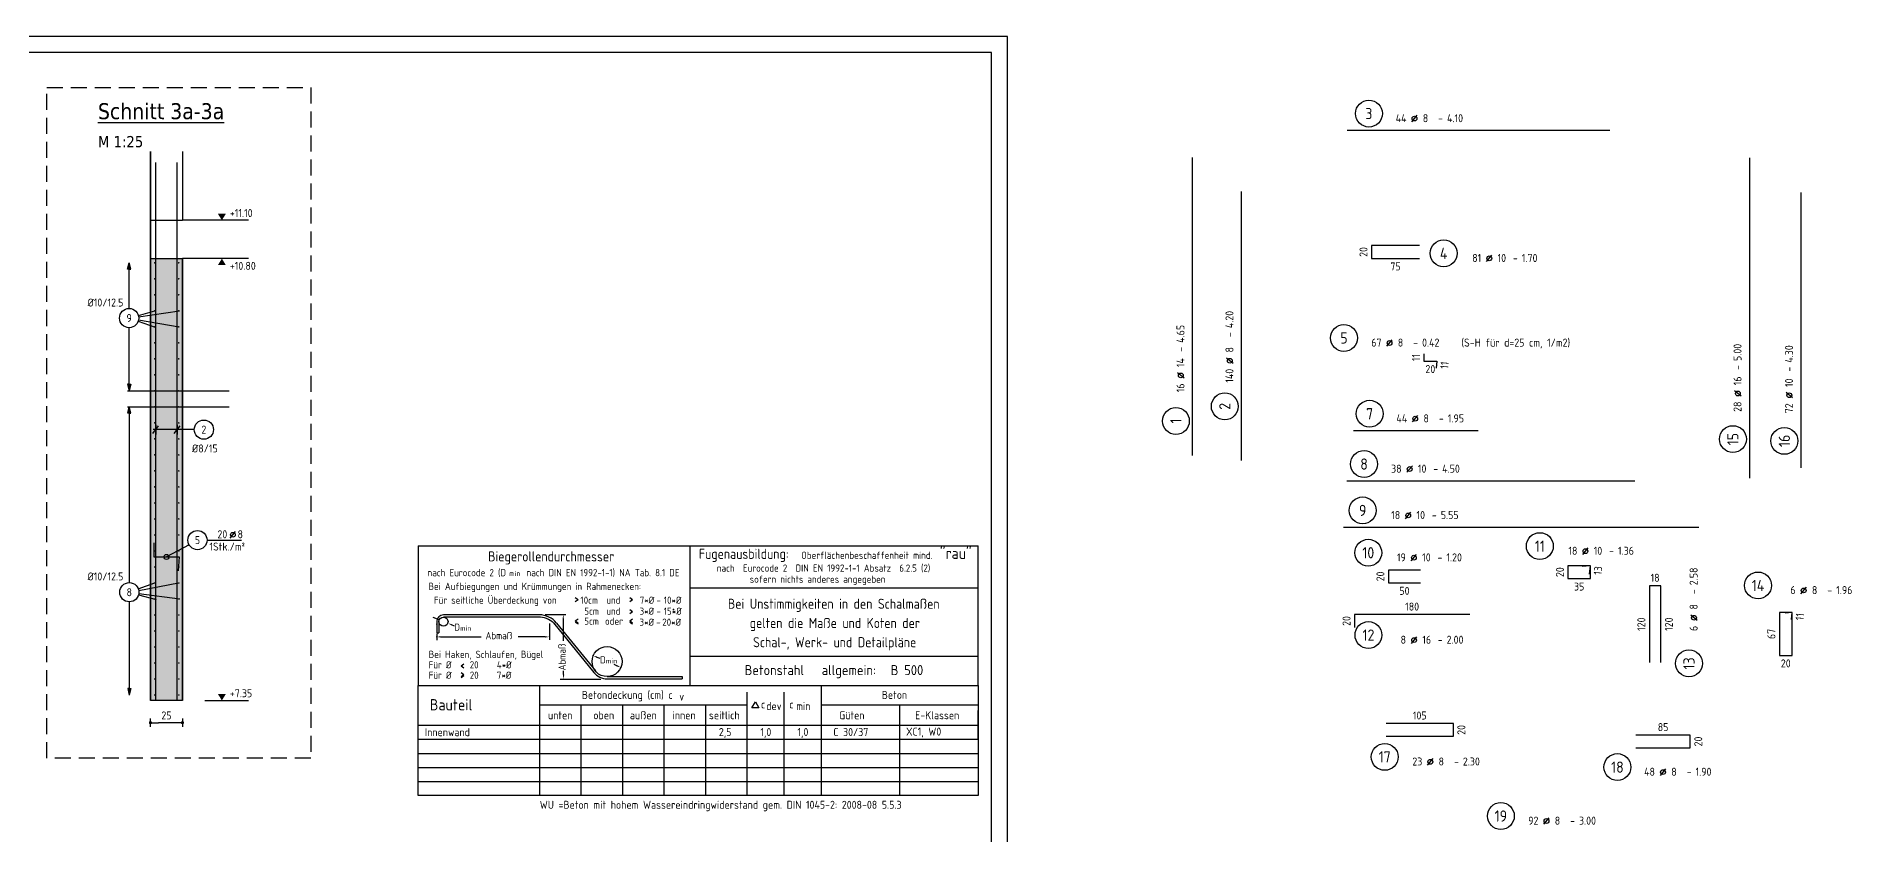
# Model space of a CAD drawing. Extents: x 0 to 70.7, y 1.4 to 34.4.
# Drawn here: x 42.38 to 70.74, y 18.64 to 31.11 of the extents above; entities that cross this region are included whole.
import ezdxf
from ezdxf.enums import TextEntityAlignment as Align

# ---------------------------------------------------------------- set-up
doc = ezdxf.new("R2010")
doc.units = 0
doc.header["$LTSCALE"] = 0.5
for name, pattern in [('AUSGEZOGEN', [1000.01, 1000, 0.01]), ('DASHED', [0.75, 0.5, -0.25]), ('STRICHLINIE', [0.75, 0.5, -0.25])]:
    doc.linetypes.add(name, pattern=pattern)
for name, color, linetype in [('AFU', 7, 'Continuous'), ('BETON', 7, 'Continuous'), ('DETAIL', 7, 'Continuous'), ('grau_mittel', 7, 'Continuous'), ('HILFE', 7, 'Continuous'), ('koten', 7, 'Continuous'), ('MASSE', 7, 'Continuous'), ('RAHMEN', 7, 'Continuous'), ('RND', 7, 'Continuous'), ('RND-1', 7, 'Continuous'), ('TEXT', 7, 'Continuous')]:
    doc.layers.add(name, color=color, linetype=linetype)
doc.layers.add('NOPLOT', color=7, linetype='Continuous', plot=False)
doc.styles.add('helv', font='tahoma.ttf')
doc.styles.add('txt', font='isocp.shx')
doc.linetypes.add('AFU_50K', pattern='A,0.15,["/",Standard,S=0.2,R=0,X=-0.01,Y=-0.1],0.07,["/",Standard,S=0.2,R=0,X=-0.01,Y=-0.1],0.15', length=0.37)
doc.dimstyles.new('DOT_I', dxfattribs={"dimscale": 0.5, "dimtxt": 0.25, "dimasz": 0.25, "dimexe": 0.1, "dimexo": 0.3, "dimgap": 0.1, "dimtad": 1, "dimdec": 3, "dimzin": 3, "dimtxsty": 'txt', "dimblk": 'DOT', "dimblk1": 'DOT', "dimblk2": 'DOT', "dimsah": 1, "dimcen": 0.1, "dimse1": 1, "dimse2": 1, "dimazin": 0, "dimtfac": 1, "dimtdec": 4, "dimtix": 1, "dimtmove": 2, "dimatfit": 3, "dimfxl": 0, "dimtvp": 1, "dimtolj": 1, "dimtzin": 0, "dimarcsym": 0})

# ---------------------------------------------------------------- blocks, each defined once
blk = doc.blocks.new('RND_AUSZ')
at = {"layer": 'RND', "color": 7, "linetype": 'Continuous'}
blk.add_line((1.341, 0.262), (1.509, 0.466), dxfattribs=at)
at = {"layer": 'RND', "color": 1, "linetype": 'Continuous'}
blk.add_circle((0, 0.52), 0.42, dxfattribs=at)
at = {"layer": 'RND', "color": 7, "linetype": 'Continuous'}
blk.add_circle((1.425, 0.364), 0.075, dxfattribs=at)
at = {"layer": 'RND', "color": 7, "linetype": 'Continuous', "style": 'txt'}
blk.add_text('-', height=0.25, dxfattribs=at).set_placement((2.163, 0.25))
at = {"layer": 'RND', "color": 1, "linetype": 'Continuous', "style": 'txt'}
blk.add_attdef('POS', text='', height=0.35, dxfattribs=at).set_placement((0, 0.52), align=Align.MIDDLE)
at = {"layer": 'RND', "color": 7, "linetype": 'Continuous', "style": 'txt'}
for tag, p in [('WIEOFT', (-0.536, 0.25)), ('STK', (1.174, 0.25))]:
    blk.add_attdef(tag, text='', height=0.25, dxfattribs=at).set_placement(p, align=Align.RIGHT)
for tag, p in [('DS', (1.683, 0.25)), ('LANG', (2.441, 0.25)), ('TEXT', (3.669, 0.25))]:
    blk.add_attdef(tag, p, '', height=0.25, dxfattribs=at)
blk = doc.blocks.new('okrd_o')
at = {"layer": 'koten', "color": 7, "linetype": 'Continuous'}
blk.add_solid([(-0.125, 0.202), (0.125, 0.202), (0, 0)], dxfattribs=at)
at = {"layer": 'koten', "style": 'txt'}
blk.add_attdef('OKRD', (0.25, 0.1), '', height=0.25, dxfattribs=at)
blk = doc.blocks.new('DOT')
at = {"layer": 'MASSE', "color": 7, "linetype": 'Continuous'}
for p, q in [((0, 0), (-1, 0)), ((0, 0.54), (0, -0.54))]:
    blk.add_line(p, q, dxfattribs=at)
at = {"layer": 'MASSE', "color": 7, "linetype": 'Continuous', "const_width": 0.2}
blk.add_lwpolyline([(-0.1, 0, 1), (0.1, 0, 1)], format="xyb", close=True, dxfattribs=at)
blk = doc.blocks.new('*D19')
at = {"layer": 'Defpoints', "color": 0, "linetype": 'AUSGEZOGEN', "transparency": 16777216}
for p in [(44.164, 20.388), (44.164, 20.388), (44.664, 20.388)]:
    blk.add_point(p, dxfattribs=at)
at = {"layer": 'MASSE', "color": 0, "linetype": 'AUSGEZOGEN', "lineweight": -2, "transparency": 16777216}
blk.add_line((44.539, 20.388), (44.289, 20.388), dxfattribs=at)
at = {"layer": 'MASSE', "color": 0, "linetype": 'AUSGEZOGEN', "lineweight": -2, "transparency": 16777216, "xscale": 0.125, "yscale": 0.125, "zscale": 0.125, "rotation": 180}
blk.add_blockref('DOT', (44.164, 20.388), dxfattribs=at)
at = {"layer": 'MASSE', "color": 0, "linetype": 'AUSGEZOGEN', "lineweight": -2, "transparency": 16777216, "xscale": 0.125, "yscale": 0.125, "zscale": 0.125}
blk.add_blockref('DOT', (44.664, 20.388), dxfattribs=at)
at = {"layer": 'MASSE', "color": 0, "linetype": 'AUSGEZOGEN', "transparency": 16777216, "insert": (44.414, 20.501), "char_height": 0.125, "attachment_point": 5, "style": 'txt'}
blk.add_mtext('\\A1;25', dxfattribs=at)
blk = doc.blocks.new('okrd_u')
at = {"layer": 'koten', "color": 7, "linetype": 'Continuous'}
blk.add_solid([(-0.125, -0.202), (0.125, -0.202), (0, 0)], dxfattribs=at)
at = {"layer": 'koten', "style": 'txt'}
blk.add_attdef('OKRD', (0.25, -0.35), '', height=0.25, dxfattribs=at)
blk = doc.blocks.new('RND_LEI')
at = {"layer": 'RND', "color": 7, "linetype": 'Continuous'}
blk.add_line((1.022, 0.066), (1.19, 0.27), dxfattribs=at)
for centre, radius in [((0, 0), 0.3), ((1.106, 0.168), 0.075)]:
    blk.add_circle(centre, radius, dxfattribs=at)
at = {"layer": 'RND', "color": 7, "linetype": 'Continuous', "style": 'txt'}
blk.add_attdef('POSL', text='', height=0.25, dxfattribs=at).set_placement((0, 0), align=Align.MIDDLE)
blk.add_attdef('ANZ', text='', height=0.25, dxfattribs=at).set_placement((0.931, 0.057), align=Align.RIGHT)
for tag, p in [('DUM', (1.253, 0.057)), ('ABSTD', (1.674, 0.057)), ('POSTXT', (0.374, -0.327))]:
    blk.add_attdef(tag, p, '', height=0.25, dxfattribs=at)
blk = doc.blocks.new('Pfeillinie')
at = {"layer": 'TEXT', "linetype": 'Continuous'}
blk.add_hatch(color=7, dxfattribs=at).paths.add_polyline_path([(0, 0), (-0.8, 0.2), (-0.8, 0), (-0.8, -0.2)])
at = {"layer": 'TEXT', "color": 7, "linetype": 'Continuous'}
for p, q in [((-0.8, 0), (-0.8, 0.2)), ((-0.8, 0.2), (0, 0)), ((-0.8, 0), (-0.8, -0.2)), ((-0.8, -0.2), (0, 0))]:
    blk.add_line(p, q, dxfattribs=at)
blk = doc.blocks.new('RND_HIN')
at = {"layer": 'RND', "color": 7, "linetype": 'Continuous'}
blk.add_circle((0, 0), 0.3, dxfattribs=at)
at = {"layer": 'RND', "color": 7, "linetype": 'Continuous', "style": 'txt'}
blk.add_attdef('POSI', text='', height=0.25, dxfattribs=at).set_placement((0, 0), align=Align.MIDDLE)
blk = doc.blocks.new('lei_gre')
at = {"layer": 'RND', "color": 7, "linetype": 'Continuous'}
for p, q in [((-0.09, -0.12), (0.09, 0.12)), ((0, 0.15), (0, -0.15))]:
    blk.add_line(p, q, dxfattribs=at)
blk = doc.blocks.new('A1-19-0')
at = {"layer": 'RAHMEN'}
for p, q in [((103.1, 59.4), (0, 59.4)), ((103.1, 0), (103.1, 59.4))]:
    blk.add_line(p, q, dxfattribs=at)
at = {"layer": 'RAHMEN', "color": 5}
for p, q in [((102.6, 58.9), (2, 58.9)), ((102.6, 0.5), (102.6, 58.9))]:
    blk.add_line(p, q, dxfattribs=at)

msp = doc.modelspace()

# ---------------------------------------------------------------- hatches: boundary and pattern name
at = {"layer": 'grau_mittel'}
msp.add_hatch(color=61, dxfattribs=at).paths.add_polyline_path([(44.664, 27.635), (44.164, 27.635), (44.164, 20.735), (44.664, 20.735)])

# ---------------------------------------------------------------- linework, layer by layer
at = {"layer": 'AFU', "color": 8, "linetype": 'AFU_50K'}
for p, q in [((44.164, 28.235), (44.664, 28.235)), ((44.164, 27.635), (44.664, 27.635)), ((44.664, 20.735), (44.164, 20.735))]:
    msp.add_line(p, q, dxfattribs=at)
at = {"layer": 'BETON', "color": 6, "linetype": 'AUSGEZOGEN', "lineweight": 35}
for p, q in [((44.164, 29.308), (44.164, 20.735)), ((44.664, 27.635), (44.664, 20.735))]:
    msp.add_line(p, q, dxfattribs=at)
at = {"layer": 'BETON', "color": 6, "linetype": 'AUSGEZOGEN'}
for p, q in [((44.664, 29.309), (44.664, 28.235)), ((45.696, 27.635), (44.664, 27.635))]:
    msp.add_line(p, q, dxfattribs=at)
at = {"layer": 'BETON', "color": 6, "linetype": 'AUSGEZOGEN', "lineweight": 25}
msp.add_line((45.696, 28.235), (44.664, 28.235), dxfattribs=at)
at = {"layer": 'DETAIL', "color": 102, "linetype": 'STRICHLINIE'}
msp.add_lwpolyline([(42.543, 19.833), (42.543, 30.307), (46.668, 30.307), (46.668, 19.833)], close=True, dxfattribs=at)
at = {"layer": 'HILFE', "color": 102, "linetype": 'AUSGEZOGEN'}
msp.add_line((45.013, 20.735), (45.696, 20.735), dxfattribs=at)
at = {"layer": 'NOPLOT', "color": 191, "linetype": 'Continuous'}
for points in [[(43.804, 25.573), (45.395, 25.573)], [(43.804, 25.323), (45.395, 25.323)]]:
    msp.add_lwpolyline(points, dxfattribs=at)
at = {"layer": 'RAHMEN', "color": 5, "linetype": 'Continuous'}
for p, q in [((48.347, 23.15), (57.097, 23.15)), ((48.347, 23.15), (48.347, 20.971)), ((52.596, 20.971), (52.596, 23.15)), ((57.097, 20.971), (57.097, 23.15)), ((57.097, 20.118), (57.097, 20.58))]:
    msp.add_line(p, q, dxfattribs=at)
at = {"layer": 'RAHMEN', "color": 7, "linetype": 'AUSGEZOGEN'}
for p, q in [((52.596, 22.493), (57.097, 22.493)), ((50.845, 22.308), (50.801, 22.338)), ((50.845, 22.308), (50.801, 22.277)), ((51.695, 22.308), (51.651, 22.338)), ((51.695, 22.308), (51.651, 22.277)), ((51.695, 22.118), (51.651, 22.148)), ((50.801, 21.98), (50.845, 22.01)), ((50.801, 21.98), (50.845, 21.949)), ((50.801, 21.96), (50.845, 21.93)), ((51.695, 22.118), (51.651, 22.087)), ((51.651, 21.98), (51.695, 22.01)), ((51.651, 21.98), (51.695, 21.949)), ((51.651, 21.96), (51.695, 21.93)), ((49.016, 21.277), (49.06, 21.308)), ((49.016, 21.277), (49.06, 21.246)), ((52.596, 21.429), (57.097, 21.429)), ((49.06, 21.136), (49.016, 21.167)), ((49.06, 21.136), (49.016, 21.106)), ((49.06, 21.117), (49.016, 21.086)), ((48.347, 20.349), (57.097, 20.349)), ((48.347, 20.129), (57.097, 20.129)), ((48.347, 19.909), (57.097, 19.909)), ((48.347, 19.689), (57.097, 19.689)), ((48.347, 19.469), (57.097, 19.469))]:
    msp.add_line(p, q, dxfattribs=at)
at = {"layer": 'RAHMEN', "color": 7, "linetype": 'Continuous'}
for p, q in [((48.676, 21.992), (48.583, 22.028)), ((48.636, 21.966), (48.636, 21.789)), ((48.671, 21.966), (48.671, 21.789)), ((50.238, 22.072), (48.742, 22.072)), ((50.225, 22.037), (48.742, 22.037)), ((48.862, 21.92), (48.909, 21.902)), ((50.329, 22.076), (50.655, 22.076)), ((50.396, 21.936), (50.396, 21.683)), ((50.46, 21.947), (51.09, 21.172)), ((50.509, 21.943), (51.115, 21.197)), ((50.613, 22.008), (50.613, 21.667)), ((48.636, 21.789), (48.671, 21.789)), ((48.636, 21.777), (48.636, 21.677)), ((48.704, 21.728), (49.332, 21.728)), ((50.328, 21.728), (49.91, 21.728)), ((51.188, 21.389), (51.144, 21.408)), ((51.45, 21.276), (51.409, 21.294)), ((50.566, 21.07), (51.2, 21.07)), ((50.618, 21.138), (50.618, 21.197)), ((51.3, 21.108), (52.469, 21.108)), ((51.3, 21.072), (52.469, 21.072)), ((52.469, 21.108), (52.469, 21.072)), ((50.247, 19.275), (50.247, 20.971)), ((53.486, 19.249), (53.486, 20.862)), ((54.066, 19.249), (54.066, 20.862)), ((54.645, 19.249), (54.645, 20.971)), ((50.895, 19.249), (50.895, 20.669)), ((51.543, 19.249), (51.543, 20.669)), ((52.191, 19.249), (52.191, 20.669)), ((52.839, 19.249), (52.839, 20.669)), ((55.871, 19.249), (55.871, 20.669)), ((50.247, 19.249), (50.247, 20.349)), ((53.486, 19.249), (53.486, 20.349))]:
    msp.add_line(p, q, dxfattribs=at)
at = {"layer": 'RAHMEN', "color": 1, "linetype": 'Continuous'}
for p, q in [((50.247, 20.669), (53.486, 20.669)), ((54.645, 20.669), (57.097, 20.669))]:
    msp.add_line(p, q, dxfattribs=at)
at = {"layer": 'RAHMEN', "color": 5, "linetype": 'AUSGEZOGEN'}
msp.add_lwpolyline([(48.347, 20.971), (57.097, 20.971), (57.097, 19.249), (48.347, 19.249)], close=True, dxfattribs=at)
at = {"layer": 'RAHMEN', "color": 1, "linetype": 'Continuous'}
msp.add_lwpolyline([(53.615, 20.714), (53.67, 20.62), (53.561, 20.62)], close=True, dxfattribs=at)
at = {"layer": 'RAHMEN', "color": 7, "linetype": 'Continuous'}
for centre, radius in [((48.742, 21.966), 0.0709), ((51.297, 21.342), 0.234)]:
    msp.add_circle(centre, radius, dxfattribs=at)
for centre, radius, start, end in [((48.742, 21.966), 0.106, 90, 180), ((50.225, 21.682), 0.354, 48.4107, 90), ((50.238, 21.723), 0.349, 39.0956, 90), ((51.3, 21.342), 0.27, 219.0956, 270)]:
    msp.add_arc(centre, radius, start, end, dxfattribs=at)
for p in [(52.334, 22.153), (48.636, 21.925), (48.636, 21.728), (51.082, 21.435), (51.512, 21.25)]:
    msp.add_point(p, dxfattribs=at)
for points in [[(48.624, 22.002), (48.631, 22.019), (48.676, 21.992)], [(48.859, 21.912), (48.865, 21.928), (48.813, 21.939)], [(50.624, 22.008), (50.602, 22.008), (50.613, 22.076)], [(48.704, 21.716), (48.704, 21.739), (48.636, 21.728)], [(50.328, 21.716), (50.328, 21.739), (50.396, 21.728)], [(51.139, 21.398), (51.148, 21.419), (51.082, 21.435)], [(51.445, 21.266), (51.454, 21.287), (51.512, 21.25)], [(50.629, 21.138), (50.606, 21.138), (50.618, 21.07)]]:
    msp.add_solid(points, dxfattribs=at)
at = {"layer": 'RND', "color": 102, "linetype": 'AUSGEZOGEN'}
for p, q in [((43.975, 26.747), (44.234, 26.821)), ((43.978, 26.681), (44.613, 26.571)), ((43.979, 26.728), (44.619, 26.821)), ((43.972, 26.657), (44.238, 26.565)), ((44.849, 24.965), (44.209, 24.965)), ((44.767, 23.168), (44.415, 22.977)), ((43.974, 22.477), (44.233, 22.572)), ((43.981, 22.453), (44.604, 22.572)), ((43.982, 22.406), (44.622, 22.324)), ((43.978, 22.385), (44.252, 22.311))]:
    msp.add_line(p, q, dxfattribs=at)
at = {"layer": 'RND', "color": 7, "linetype": 'AUSGEZOGEN'}
msp.add_line((45.049, 23.239), (45.589, 23.239), dxfattribs=at)
at = {"layer": 'RND', "color": 1, "linetype": 'AUSGEZOGEN'}
for points in [[(62.861, 29.641), (66.961, 29.641)], [(60.443, 24.563), (60.443, 29.213)], [(44.247, 20.735), (44.247, 29.135)], [(44.582, 20.735), (44.582, 29.135)], [(69.145, 29.209), (69.145, 24.209)], [(61.208, 24.485), (61.208, 28.685)], [(69.949, 24.367), (69.949, 28.667)], [(63.989, 27.839), (63.239, 27.839), (63.239, 27.639), (63.989, 27.639)], [(64.059, 26.146), (64.059, 26.036), (64.259, 26.036), (64.25, 25.927)], [(62.958, 24.953), (64.908, 24.953)], [(62.853, 24.167), (67.353, 24.167)], [(62.804, 23.443), (68.354, 23.443)], [(64.004, 22.772), (63.504, 22.772), (63.504, 22.572), (64.004, 22.572)], [(66.647, 22.709), (66.658, 22.839), (66.308, 22.839), (66.308, 22.639), (66.658, 22.639), (66.658, 22.839), (66.528, 22.828)], [(67.76, 21.326), (67.76, 22.526), (67.58, 22.526), (67.58, 21.326)], [(64.774, 22.076), (62.974, 22.076), (62.974, 21.876)], [(69.801, 21.999), (69.811, 22.109), (69.611, 22.109), (69.611, 21.439), (69.811, 21.439), (69.811, 22.109), (69.701, 22.099)], [(63.468, 20.175), (64.518, 20.175), (64.518, 20.375), (63.468, 20.375)], [(67.369, 19.994), (68.219, 19.994), (68.219, 20.194), (67.369, 20.194)]]:
    msp.add_lwpolyline(points, dxfattribs=at)
at = {"layer": 'RND', "color": 102, "linetype": 'AUSGEZOGEN'}
for points in [[(43.831, 26.857), (43.831, 27.571)], [(43.831, 25.576), (43.831, 26.557)], [(43.834, 25.322), (43.834, 22.575)], [(43.834, 22.275), (43.834, 20.82)]]:
    msp.add_lwpolyline(points, dxfattribs=at)
at = {"layer": 'RND', "color": 7, "linetype": 'AUSGEZOGEN', "const_width": 0.012}
for points in [[(44.224, 27.57, 1), (44.236, 27.57, 1)], [(44.601, 27.57, 1), (44.613, 27.57, 1)], [(44.224, 27.32, 1), (44.236, 27.32, 1)], [(44.601, 27.32, 1), (44.613, 27.32, 1)], [(44.224, 27.07, 1), (44.236, 27.07, 1)], [(44.601, 27.07, 1), (44.613, 27.07, 1)], [(44.224, 26.82, 1), (44.236, 26.82, 1)], [(44.601, 26.82, 1), (44.613, 26.82, 1)], [(44.224, 26.57, 1), (44.236, 26.57, 1)], [(44.601, 26.57, 1), (44.613, 26.57, 1)], [(44.224, 26.32, 1), (44.236, 26.32, 1)], [(44.601, 26.32, 1), (44.613, 26.32, 1)], [(44.224, 26.07, 1), (44.236, 26.07, 1)], [(44.224, 25.82, 1), (44.236, 25.82, 1)], [(44.601, 26.07, 1), (44.613, 26.07, 1)], [(44.601, 25.82, 1), (44.613, 25.82, 1)], [(44.224, 25.57, 1), (44.236, 25.57, 1)], [(44.601, 25.57, 1), (44.613, 25.57, 1)], [(44.224, 25.32, 1), (44.236, 25.32, 1)], [(44.601, 25.32, 1), (44.613, 25.32, 1)], [(44.224, 25.07, 1), (44.236, 25.07, 1)], [(44.601, 25.07, 1), (44.613, 25.07, 1)], [(44.224, 24.82, 1), (44.236, 24.82, 1)], [(44.601, 24.82, 1), (44.613, 24.82, 1)], [(44.224, 24.57, 1), (44.236, 24.57, 1)], [(44.601, 24.57, 1), (44.613, 24.57, 1)], [(44.224, 24.32, 1), (44.236, 24.32, 1)], [(44.601, 24.32, 1), (44.613, 24.32, 1)], [(44.224, 24.07, 1), (44.236, 24.07, 1)], [(44.224, 23.82, 1), (44.236, 23.82, 1)], [(44.601, 24.07, 1), (44.613, 24.07, 1)], [(44.601, 23.82, 1), (44.613, 23.82, 1)], [(44.224, 23.57, 1), (44.236, 23.57, 1)], [(44.601, 23.57, 1), (44.613, 23.57, 1)], [(44.224, 23.32, 1), (44.236, 23.32, 1)], [(44.601, 23.32, 1), (44.613, 23.32, 1)], [(44.224, 23.07, 1), (44.236, 23.07, 1)], [(44.601, 23.07, 1), (44.613, 23.07, 1)], [(44.224, 22.82, 1), (44.236, 22.82, 1)], [(44.601, 22.82, 1), (44.613, 22.82, 1)], [(44.224, 22.57, 1), (44.236, 22.57, 1)], [(44.601, 22.57, 1), (44.613, 22.57, 1)], [(44.224, 22.32, 1), (44.236, 22.32, 1)], [(44.601, 22.32, 1), (44.613, 22.32, 1)], [(44.224, 22.07, 1), (44.236, 22.07, 1)], [(44.601, 22.07, 1), (44.613, 22.07, 1)], [(44.224, 21.82, 1), (44.236, 21.82, 1)], [(44.224, 21.57, 1), (44.236, 21.57, 1)], [(44.601, 21.82, 1), (44.613, 21.82, 1)], [(44.601, 21.57, 1), (44.613, 21.57, 1)], [(44.224, 21.32, 1), (44.236, 21.32, 1)], [(44.601, 21.32, 1), (44.613, 21.32, 1)], [(44.224, 21.07, 1), (44.236, 21.07, 1)], [(44.601, 21.07, 1), (44.613, 21.07, 1)], [(44.224, 20.82, 1), (44.236, 20.82, 1)], [(44.601, 20.82, 1), (44.613, 20.82, 1)]]:
    msp.add_lwpolyline(points, format="xyb", close=True, dxfattribs=at)
at = {"layer": 'RND', "color": 7, "linetype": 'AUSGEZOGEN'}
msp.add_circle((44.415, 22.977), 0.04, dxfattribs=at)
at = {"layer": 'RND-1', "color": 1, "linetype": 'AUSGEZOGEN'}
msp.add_lwpolyline([(44.215, 23.197), (44.215, 22.977), (44.615, 22.977), (44.596, 22.758)], dxfattribs=at)

# ---------------------------------------------------------------- block references
at = {"layer": 'koten', "color": 7, "linetype": 'DASHED', "xscale": 0.5, "yscale": 0.5, "zscale": 0.5}
msp.add_blockref('okrd_o', (45.28, 28.235), dxfattribs=at).add_auto_attribs({'OKRD': '+11.10'})
at = {"layer": 'koten', "color": 7, "linetype": 'AUSGEZOGEN', "xscale": 0.5, "yscale": 0.5, "zscale": 0.5}
msp.add_blockref('okrd_u', (45.28, 27.635), dxfattribs=at).add_auto_attribs({'OKRD': '+10.80'})
at = {"layer": 'koten', "color": 7, "linetype": 'AUSGEZOGEN'}
ref = msp.add_blockref('okrd_o', (45.28, 20.735), dxfattribs=dict(at, xscale=0.5, yscale=0.5, zscale=0.5))
ref.add_attrib('OKRD', '+7.35', (45.405, 20.785), dxfattribs={"layer": '0', "color": 0, "linetype": 'ByBlock', "height": 0.125, "style": 'txt'})
at = {"layer": 'RAHMEN', "color": 7, "linetype": 'AUSGEZOGEN', "xscale": 0.5, "yscale": 0.5, "zscale": 0.5}
msp.add_blockref('A1-19-0', (6.001, 1.407), dxfattribs=at)
at = {"layer": 'RND', "color": 1, "linetype": 'AUSGEZOGEN', "xscale": 0.5, "yscale": 0.5, "zscale": 0.5}
msp.add_blockref('RND_AUSZ', (63.199, 29.641), dxfattribs=at).add_auto_attribs({'POS': '3', 'STK': '44', 'DS': '8', 'LANG': '4.10'})
at = {"layer": 'RND', "color": 7, "linetype": 'AUSGEZOGEN', "xscale": 0.5, "yscale": 0.5, "zscale": 0.5}
for name, p, values in [('RND_AUSZ', (64.367, 27.458), {'POS': '4', 'STK': '81', 'DS': '10', 'LANG': '1.70'}), ('RND_HIN', (43.831, 26.707), {'POSI': '9'}), ('RND_AUSZ', (62.809, 26.136), {'POS': '5', 'STK': '67', 'DS': '8', 'LANG': '0.42', 'TEXT': '(S-H für d=25 cm, 1/m2)'}), ('RND_AUSZ', (63.21, 24.953), {'POS': '7', 'STK': '44', 'DS': '8', 'LANG': '1.95'}), ('RND_HIN', (44.999, 24.965), {'POSI': '2'}), ('RND_AUSZ', (63.123, 24.167), {'POS': '8', 'STK': '38', 'DS': '10', 'LANG': '4.50'}), ('RND_AUSZ', (63.101, 23.443), {'POS': '9', 'STK': '18', 'DS': '10', 'LANG': '5.55'}), ('RND_LEI', (44.899, 23.239), {'POSL': '5', 'DUM': '8', 'ANZ': '20', 'POSTXT': '1Stk./m²'}), ('RND_AUSZ', (65.869, 22.885), {'POS': '11', 'STK': '18', 'DS': '10', 'LANG': '1.36'}), ('RND_AUSZ', (63.189, 22.782), {'POS': '10', 'STK': '19', 'DS': '10', 'LANG': '1.20'}), ('RND_AUSZ', (69.278, 22.271), {'POS': '14', 'STK': '6', 'DS': '8', 'LANG': '1.96'}), ('RND_HIN', (43.834, 22.425), {'POSI': '8'}), ('RND_AUSZ', (63.192, 21.496), {'POS': '12', 'STK': '8', 'DS': '16', 'LANG': '2.00'}), ('RND_AUSZ', (63.446, 19.594), {'POS': '17', 'STK': '23', 'DS': '8', 'LANG': '2.30'}), ('RND_AUSZ', (67.081, 19.434), {'POS': '18', 'STK': '48', 'DS': '8', 'LANG': '1.90'}), ('RND_AUSZ', (65.26, 18.67), {'POS': '19', 'STK': '92', 'DS': '8', 'LANG': '3.00'})]:
    msp.add_blockref(name, p, dxfattribs=at).add_auto_attribs(values)
at = {"layer": 'RND', "color": 102, "linetype": 'AUSGEZOGEN', "xscale": 0.125, "yscale": 0.125, "zscale": 0.125}
for p, rotation in [((43.831, 27.571), 90), ((43.831, 25.576), 270), ((43.834, 25.322), 90), ((43.834, 20.82), 270)]:
    msp.add_blockref('Pfeillinie', p, dxfattribs=dict(at, rotation=rotation))
at = {"layer": 'RND', "color": 1, "linetype": 'AUSGEZOGEN', "xscale": 0.5, "yscale": 0.5, "zscale": 0.5, "rotation": 90}
for p, values in [((61.208, 25.328), {'POS': '2', 'STK': '140', 'DS': '8', 'LANG': '4.20'}), ((69.145, 24.816), {'POS': '15', 'STK': '28', 'DS': '16', 'LANG': '5.00'}), ((69.949, 24.789), {'POS': '16', 'STK': '72', 'DS': '10', 'LANG': '4.30'})]:
    msp.add_blockref('RND_AUSZ', p, dxfattribs=at).add_auto_attribs(values)
at = {"layer": 'RND', "color": 7, "linetype": 'AUSGEZOGEN', "xscale": 0.5, "yscale": 0.5, "zscale": 0.5, "rotation": 90}
for p, values in [((60.443, 25.099), {'POS': '1', 'STK': '16', 'DS': '14', 'LANG': '4.65'}), ((68.459, 21.314), {'POS': '13', 'STK': '6', 'DS': '8', 'LANG': '2.58'})]:
    msp.add_blockref('RND_AUSZ', p, dxfattribs=at).add_auto_attribs(values)
at = {"layer": 'RND', "color": 7, "linetype": 'AUSGEZOGEN', "xscale": 0.5, "yscale": 0.5, "zscale": 0.5}
for p in [(44.247, 24.965), (44.582, 24.965)]:
    msp.add_blockref('lei_gre', p, dxfattribs=at)

# ---------------------------------------------------------------- texts
at = {"layer": 'RAHMEN', "color": 1, "linetype": 'Continuous', "style": 'txt', "width": 0.95}
for s, p in [('Biegerollendurchmesser', (50.425, 22.906)), ('Fugenausbildung:', (53.433, 22.946)), ('Bei Unstimmigkeiten in den Schalmaßen', (54.839, 22.166)), ('gelten die Maße und Koten der', (54.856, 21.866)), ('Schal-, Werk- und Detailpläne', (54.853, 21.566))]:
    msp.add_text(s, height=0.1575, dxfattribs=at).set_placement(p, align=Align.CENTER)
at = {"layer": 'RAHMEN', "color": 7, "linetype": 'Continuous', "style": 'txt'}
for s, height, p in [('Oberflächenbeschaffenheit mind.', 0.1125, (54.331, 22.946)), ('nach  Eurocode 2  DIN EN 1992-1-1 Absatz  6.2.5 (2)', 0.1125, (53.013, 22.746)), ('Bei Aufbiegungen und Krümmungen in Rahmenecken:', 0.1125, (48.508, 22.461)), ('sofern nichts anderes angegeben', 0.1125, (53.526, 22.572)), ('10cm', 0.1125, (50.882, 22.245)), ('5cm', 0.1125, (50.942, 22.073)), ('und', 0.1125, (51.286, 22.245)), ('und', 0.1125, (51.286, 22.073)), ('3*%%C', 0.1125, (51.806, 22.073)), ('7*%%C', 0.1125, (51.808, 22.245)), ('-', 0.113, (52.068, 22.073)), ('-', 0.113, (52.069, 22.245)), ('10*%%C', 0.1125, (52.184, 22.245)), ('15*%%C', 0.1125, (52.184, 22.073)), ('D', 0.113, (48.911, 21.823)), ('5cm', 0.1125, (50.941, 21.917)), ('oder', 0.1125, (51.266, 21.917)), ('3*%%C', 0.1125, (51.805, 21.901)), ('-', 0.113, (52.066, 21.901)), ('20*%%C', 0.1125, (52.16, 21.901)), ('Abmaß', 0.1125, (49.399, 21.691)), ('Bei Haken, Schlaufen, Bügel', 0.1125, (48.511, 21.399)), ('Für %%C', 0.1125, (48.51, 21.235)), ('20', 0.1125, (49.152, 21.235)), ('4*%%C', 0.1125, (49.576, 21.235)), ('D', 0.113, (51.188, 21.313)), ('Für %%C', 0.1125, (48.511, 21.073)), ('20', 0.1125, (49.153, 21.073)), ('7*%%C', 0.1125, (49.576, 21.073))]:
    msp.add_text(s, height=height, dxfattribs=at).set_placement(p)
msp.add_text('nach Eurocode 2 (D     nach DIN EN 1992-1-1) NA Tab. 8.1 DE', height=0.1125, dxfattribs=at).set_placement((50.461, 22.675), align=Align.CENTER)
msp.add_text('Für seitliche Überdeckung von', height=0.1125, dxfattribs=at).set_placement((50.509, 22.245), align=Align.RIGHT)
msp.add_text('Abmaß', height=0.1125, rotation=90, dxfattribs=at).set_placement((50.65, 21.205))
at = {"layer": 'RAHMEN', "color": 1, "linetype": 'Continuous', "style": 'txt'}
for s, height, p in [('Betonstahl', 0.1575, (53.447, 21.13)), ('allgemein:', 0.1575, (54.651, 21.13)), ('B 500 ', 0.1575, (55.729, 21.13)), ('Bauteil', 0.175, (48.529, 20.581)), ('Betondeckung (cm) c', 0.125, (50.903, 20.759)), ('v', 0.125, (52.425, 20.733)), ('dev', 0.125, (53.783, 20.585)), ('min', 0.125, (54.252, 20.585)), ('Beton', 0.125, (55.589, 20.759)), ('c', 0.125, (53.701, 20.611)), ('c', 0.125, (54.144, 20.611)), ('WU =Beton mit hohem Wassereindringwiderstand gem. DIN 1045-2: 2008-08 5.5.3', 0.125, (50.246, 19.043))]:
    msp.add_text(s, height=height, dxfattribs=at).set_placement(p)
at = {"layer": 'RND', "color": 7, "linetype": 'AUSGEZOGEN', "style": 'txt'}
for s, rotation, p in [('20', 90, (63.114, 27.739)), ('11', 90, (63.934, 26.091)), ('11', 85, (64.379, 25.971)), ('20', 90, (63.379, 22.672)), ('20', 90, (66.183, 22.739)), ('13', 84.9999, (66.777, 22.763)), ('20', 90, (62.849, 21.976)), ('120', 90, (67.455, 21.926)), ('120', 90, (67.885, 21.926)), ('67', 90, (69.486, 21.774)), ('11', 84.9999, (69.93, 22.043)), ('20', 90, (64.643, 20.275)), ('20', 90, (68.344, 20.094))]:
    msp.add_text(s, height=0.125, rotation=rotation, dxfattribs=at).set_placement(p, align=Align.MIDDLE)
for s, p in [('75', (63.614, 27.514)), ('20', (64.159, 25.911)), ('18', (67.67, 22.651)), ('50', (63.754, 22.447)), ('35', (66.483, 22.514)), ('180', (63.874, 22.201)), ('20', (69.711, 21.314)), ('105', (63.993, 20.5)), ('85', (67.794, 20.319))]:
    msp.add_text(s, height=0.125, dxfattribs=at).set_placement(p, align=Align.MIDDLE)
at = {"layer": 'TEXT', "color": 6, "linetype": 'AUSGEZOGEN', "style": 'helv'}
msp.add_text('%%uSchnitt 3a-3a', height=0.25, dxfattribs=at).set_placement((43.344, 29.813))
at = {"layer": 'TEXT', "color": 1, "linetype": 'AUSGEZOGEN', "style": 'helv'}
msp.add_text('M 1:25', height=0.175, dxfattribs=at).set_placement((43.344, 29.375))
at = {"layer": 'TEXT', "color": 7, "linetype": 'AUSGEZOGEN', "style": 'txt'}
for s, height, p in [('%%C10/12.5', 0.125, (43.182, 26.887)), ('%%C8/15', 0.125, (44.814, 24.608)), ('%%C10/12.5', 0.125, (43.182, 22.609)), ('min', 0.0802, (49.77, 22.677)), ('min', 0.0802, (49.002, 21.822)), ('min', 0.0802, (51.279, 21.312)), ('unten', 0.125, (50.375, 20.441)), ('oben', 0.125, (51.083, 20.441)), ('außen', 0.125, (51.654, 20.441)), ('innen', 0.125, (52.321, 20.441)), ('seitlich', 0.125, (52.889, 20.441)), ('Güten', 0.125, (54.923, 20.441)), ('E-Klassen', 0.125, (56.111, 20.441)), ('Innenwand', 0.125, (48.451, 20.177)), ('2,5', 0.125, (53.044, 20.179)), ('1,0', 0.125, (53.692, 20.179)), ('1,0', 0.125, (54.271, 20.179)), ('C 30/37', 0.125, (54.832, 20.179)), ('XC1, W0', 0.125, (55.968, 20.186))]:
    msp.add_text(s, height=height, dxfattribs=at).set_placement(p)
at = {"layer": 'TEXT', "color": 1, "style": 'txt'}
msp.add_text('"rau"', height=0.175, dxfattribs=at).set_placement((56.496, 22.945))

# ---------------------------------------------------------------- dimensions: what is measured, and where the dimension line sits
at = {"layer": 'MASSE', "color": 7, "linetype": 'AUSGEZOGEN'}
dim = msp.add_linear_dim(base=(44.164, 20.388), p1=(44.664, 20.388), p2=(44.164, 20.388), dimstyle='DOT_I', override={"dimdec": 0, "dimlfac": 50}, dxfattribs=at)
dim.commit()
dim.dimension.update_dxf_attribs({"geometry": '*D19', "text_midpoint": (44.414, 20.501)})

doc.saveas('drawing.dxf')
